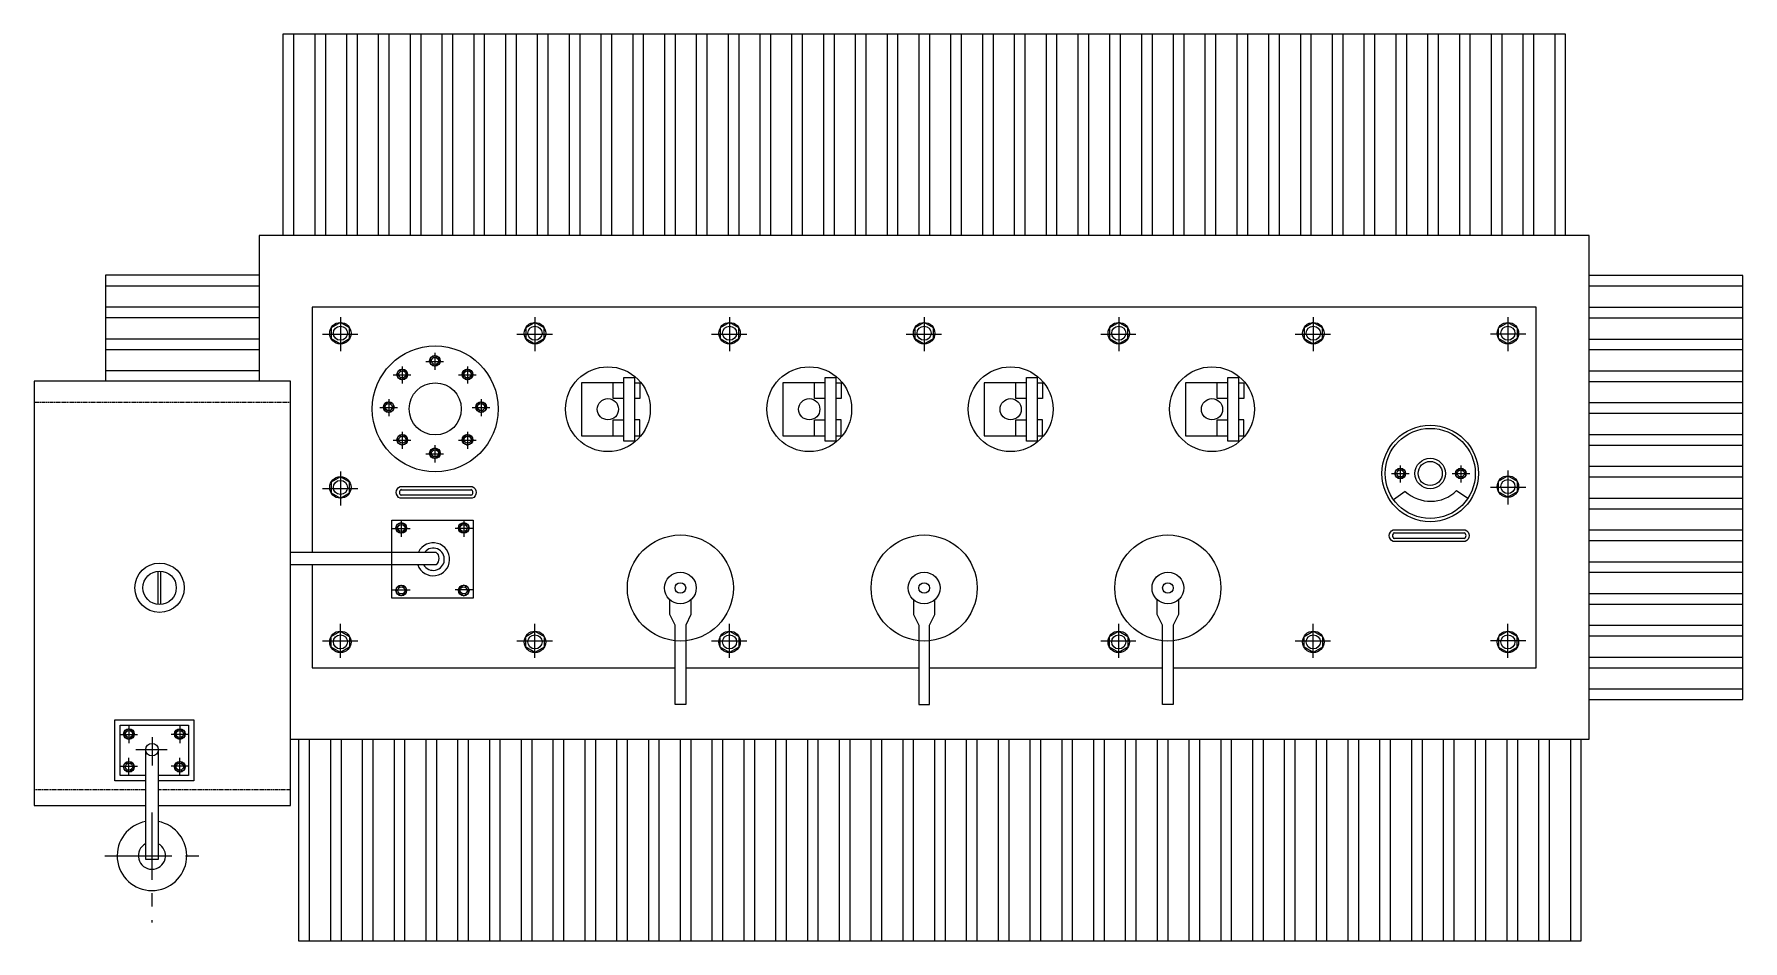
# Model space of a CAD drawing. Header units: millimetres. Extents: x 20927 to 53748, y 38421 to 54891.
# Drawn here: x 36791 to 38403, y 53455 to 54310 of the extents above; entities that cross this region are included whole.
import ezdxf

# ---------------------------------------------------------------- set-up
doc = ezdxf.new("R2010")
doc.units = ezdxf.units.MM
doc.linetypes.add('CENTERX2', pattern=[101.6, 63.5, -12.7, 12.7, -12.7])
doc.linetypes.add('DASHEDX2', pattern=[1.5, 1, -0.5])
doc.layers.add('Btrans.', color=2, linetype='Continuous')
doc.layers.add('HIGHT', color=8, linetype='Continuous')

msp = doc.modelspace()

# ---------------------------------------------------------------- linework, layer by layer
at = {"layer": 'Btrans.'}
for points in [[(38235.4, 54120.2), (38235.4, 54310.2), (37025.4, 54310.2), (37025.4, 54120.2)], [(37032.5, 53645.2), (38257.9, 53645.2), (38257.9, 54120.2), (37002.9, 54120.2), (37002.9, 53982.9)], [(37002.9, 54082.9), (36857.9, 54082.9), (36857.9, 53982.9)], [(38257.9, 53682.7), (38402.9, 53682.7), (38402.9, 54082.7), (38257.9, 54082.7)], [(37865.4, 53712.7), (38207.9, 53712.7), (38207.9, 54052.7), (37052.9, 54052.7), (37052.9, 53821.8)], [(37052.9, 53809.7), (37052.9, 53712.7), (37395.4, 53712.7)], [(37405.4, 53712.7), (37625.4, 53712.7)], [(37635.4, 53712.7), (37855.4, 53712.7)], [(37040.2, 53645.2), (37040.2, 53455.2), (38250.2, 53455.2), (38250.2, 53645.2)]]:
    msp.add_lwpolyline(points, dxfattribs=at)
at = {"layer": 'HIGHT'}
for p, q in [((37035.4, 54310.2), (37035.4, 54120.2)), ((37055.4, 54310.2), (37055.4, 54120.2)), ((37065.4, 54310.2), (37065.4, 54120.2)), ((37085.4, 54310.2), (37085.4, 54120.2)), ((37095.4, 54310.2), (37095.4, 54120.2)), ((37115.4, 54310.2), (37115.4, 54120.2)), ((37125.4, 54310.2), (37125.4, 54120.2)), ((37145.4, 54310.2), (37145.4, 54120.2)), ((37155.4, 54310.2), (37155.4, 54120.2)), ((37175.4, 54310.2), (37175.4, 54120.2)), ((37185.4, 54310.2), (37185.4, 54120.2)), ((37205.4, 54310.2), (37205.4, 54120.2)), ((37215.4, 54310.2), (37215.4, 54120.2)), ((37235.4, 54310.2), (37235.4, 54120.2)), ((37245.4, 54310.2), (37245.4, 54120.2)), ((37265.4, 54310.2), (37265.4, 54120.2)), ((37275.4, 54310.2), (37275.4, 54120.2)), ((37295.4, 54310.2), (37295.4, 54120.2)), ((37305.4, 54310.2), (37305.4, 54120.2)), ((37325.4, 54310.2), (37325.4, 54120.2)), ((37335.4, 54310.2), (37335.4, 54120.2)), ((37355.4, 54310.2), (37355.4, 54120.2)), ((37365.4, 54310.2), (37365.4, 54120.2)), ((37385.4, 54310.2), (37385.4, 54120.2)), ((37395.4, 54310.2), (37395.4, 54120.2)), ((37415.4, 54310.2), (37415.4, 54120.2)), ((37425.4, 54310.2), (37425.4, 54120.2)), ((37445.4, 54310.2), (37445.4, 54120.2)), ((37455.4, 54310.2), (37455.4, 54120.2)), ((37475.4, 54310.2), (37475.4, 54120.2)), ((37485.4, 54310.2), (37485.4, 54120.2)), ((37505.4, 54310.2), (37505.4, 54120.2)), ((37515.4, 54310.2), (37515.4, 54120.2)), ((37535.4, 54310.2), (37535.4, 54120.2)), ((37545.4, 54310.2), (37545.4, 54120.2)), ((37565.4, 54310.2), (37565.4, 54120.2)), ((37575.4, 54310.2), (37575.4, 54120.2)), ((37595.4, 54310.2), (37595.4, 54120.2)), ((37605.4, 54310.2), (37605.4, 54120.2)), ((37625.4, 54310.2), (37625.4, 54120.2)), ((37635.4, 54310.2), (37635.4, 54120.2)), ((37655.4, 54310.2), (37655.4, 54120.2)), ((37665.4, 54310.2), (37665.4, 54120.2)), ((37685.4, 54310.2), (37685.4, 54120.2)), ((37695.4, 54310.2), (37695.4, 54120.2)), ((37715.4, 54310.2), (37715.4, 54120.2)), ((37725.4, 54310.2), (37725.4, 54120.2)), ((37745.4, 54310.2), (37745.4, 54120.2)), ((37755.4, 54310.2), (37755.4, 54120.2)), ((37775.4, 54310.2), (37775.4, 54120.2)), ((37785.4, 54310.2), (37785.4, 54120.2)), ((37805.4, 54310.2), (37805.4, 54120.2)), ((37815.4, 54310.2), (37815.4, 54120.2)), ((37835.4, 54310.2), (37835.4, 54120.2)), ((37845.4, 54310.2), (37845.4, 54120.2)), ((37865.4, 54310.2), (37865.4, 54120.2)), ((37875.4, 54310.2), (37875.4, 54120.2)), ((37895.4, 54310.2), (37895.4, 54120.2)), ((37905.4, 54310.2), (37905.4, 54120.2)), ((37925.4, 54310.2), (37925.4, 54120.2)), ((37935.4, 54310.2), (37935.4, 54120.2)), ((37955.4, 54310.2), (37955.4, 54120.2)), ((37965.4, 54310.2), (37965.4, 54120.2)), ((37985.4, 54310.2), (37985.4, 54120.2)), ((37995.4, 54310.2), (37995.4, 54120.2)), ((38015.4, 54310.2), (38015.4, 54120.2)), ((38025.4, 54310.2), (38025.4, 54120.2)), ((38045.4, 54310.2), (38045.4, 54120.2)), ((38055.4, 54310.2), (38055.4, 54120.2)), ((38075.4, 54310.2), (38075.4, 54120.2)), ((38085.4, 54310.2), (38085.4, 54120.2)), ((38105.4, 54310.2), (38105.4, 54120.2)), ((38115.4, 54310.2), (38115.4, 54120.2)), ((38135.4, 54310.2), (38135.4, 54120.2)), ((38145.4, 54310.2), (38145.4, 54120.2)), ((38165.4, 54310.2), (38165.4, 54120.2)), ((38175.4, 54310.2), (38175.4, 54120.2)), ((38195.4, 54310.2), (38195.4, 54120.2)), ((38205.4, 54310.2), (38205.4, 54120.2)), ((38225.4, 54310.2), (38225.4, 54120.2)), ((36857.9, 54072.9), (37002.9, 54072.9)), ((38257.9, 54072.7), (38402.9, 54072.7)), ((36857.9, 54052.9), (37002.9, 54052.9)), ((36857.9, 54042.9), (37002.9, 54042.9)), ((38257.9, 54052.7), (38402.9, 54052.7)), ((38257.9, 54042.7), (38402.9, 54042.7)), ((36857.9, 54022.9), (37002.9, 54022.9)), ((36857.9, 54012.9), (37002.9, 54012.9)), ((38257.9, 54022.7), (38402.9, 54022.7)), ((38257.9, 54012.7), (38402.9, 54012.7)), ((36857.9, 53992.9), (37002.9, 53992.9)), ((38257.9, 53992.7), (38402.9, 53992.7)), ((38257.9, 53982.7), (38402.9, 53982.7)), ((38257.9, 53962.7), (38402.9, 53962.7)), ((38257.9, 53952.7), (38402.9, 53952.7)), ((38257.9, 53932.7), (38402.9, 53932.7)), ((38257.9, 53922.7), (38402.9, 53922.7)), ((38257.9, 53902.7), (38402.9, 53902.7)), ((37136.1, 53880.5), (37203.9, 53880.5)), ((38257.9, 53892.7), (38402.9, 53892.7)), ((37203.9, 53875.5), (37136.1, 53875.5)), ((38084.4, 53879), (38073.3, 53871.1)), ((38257.9, 53872.7), (38402.9, 53872.7)), ((38257.9, 53862.7), (38402.9, 53862.7)), ((38073.1, 53839.8), (38140.9, 53839.8)), ((38140.9, 53834.7), (38073.1, 53834.7)), ((38257.9, 53842.7), (38402.9, 53842.7)), ((38257.9, 53832.7), (38402.9, 53832.7)), ((37032.5, 53821.8), (37169.9, 53821.8)), ((36907.4, 53803.9), (36907.4, 53772.4)), ((36909.9, 53803.9), (36909.9, 53772.3)), ((38257.9, 53812.7), (38402.9, 53812.7)), ((38257.9, 53802.7), (38402.9, 53802.7)), ((38257.9, 53782.7), (38402.9, 53782.7)), ((38257.9, 53772.7), (38402.9, 53772.7)), ((38257.9, 53752.7), (38402.9, 53752.7)), ((38257.9, 53742.7), (38402.9, 53742.7)), ((38257.9, 53722.7), (38402.9, 53722.7)), ((38257.9, 53712.7), (38402.9, 53712.7)), ((38257.9, 53692.7), (38402.9, 53692.7)), ((37050.2, 53645.2), (37050.2, 53455.2)), ((37070.2, 53645.2), (37070.2, 53455.2)), ((37080.2, 53645.2), (37080.2, 53455.2)), ((37100.2, 53645.2), (37100.2, 53455.2)), ((37110.2, 53645.2), (37110.2, 53455.2)), ((37130.2, 53645.2), (37130.2, 53455.2)), ((37140.2, 53645.2), (37140.2, 53455.2)), ((37160.2, 53645.2), (37160.2, 53455.2)), ((37170.2, 53645.2), (37170.2, 53455.2)), ((37190.2, 53645.2), (37190.2, 53455.2)), ((37200.2, 53645.2), (37200.2, 53455.2)), ((37220.2, 53645.2), (37220.2, 53455.2)), ((37230.2, 53645.2), (37230.2, 53455.2)), ((37250.2, 53645.2), (37250.2, 53455.2)), ((37260.2, 53645.2), (37260.2, 53455.2)), ((37280.2, 53645.2), (37280.2, 53455.2)), ((37290.2, 53645.2), (37290.2, 53455.2)), ((37310.2, 53645.2), (37310.2, 53455.2)), ((37320.2, 53645.2), (37320.2, 53455.2)), ((37340.2, 53645.2), (37340.2, 53455.2)), ((37350.2, 53645.2), (37350.2, 53455.2)), ((37370.2, 53645.2), (37370.2, 53455.2)), ((37380.2, 53645.2), (37380.2, 53455.2)), ((37400.2, 53645.2), (37400.2, 53455.2)), ((37410.2, 53645.2), (37410.2, 53455.2)), ((37430.2, 53645.2), (37430.2, 53455.2)), ((37440.2, 53645.2), (37440.2, 53455.2)), ((37460.2, 53645.2), (37460.2, 53455.2)), ((37470.2, 53645.2), (37470.2, 53455.2)), ((37490.2, 53645.2), (37490.2, 53455.2)), ((37500.2, 53645.2), (37500.2, 53455.2)), ((37520.2, 53645.2), (37520.2, 53455.2)), ((37530.2, 53645.2), (37530.2, 53455.2)), ((37550.2, 53645.2), (37550.2, 53455.2)), ((37560.2, 53645.2), (37560.2, 53455.2)), ((37580.2, 53645.2), (37580.2, 53455.2)), ((37590.2, 53645.2), (37590.2, 53455.2)), ((37610.2, 53645.2), (37610.2, 53455.2)), ((37620.2, 53645.2), (37620.2, 53455.2)), ((37640.2, 53645.2), (37640.2, 53455.2)), ((37650.2, 53645.2), (37650.2, 53455.2)), ((37670.2, 53645.2), (37670.2, 53455.2)), ((37680.2, 53645.2), (37680.2, 53455.2)), ((37700.2, 53645.2), (37700.2, 53455.2)), ((37710.2, 53645.2), (37710.2, 53455.2)), ((37730.2, 53645.2), (37730.2, 53455.2)), ((37740.2, 53645.2), (37740.2, 53455.2)), ((37760.2, 53645.2), (37760.2, 53455.2)), ((37770.2, 53645.2), (37770.2, 53455.2)), ((37790.2, 53645.2), (37790.2, 53455.2)), ((37800.2, 53645.2), (37800.2, 53455.2)), ((37820.2, 53645.2), (37820.2, 53455.2)), ((37830.2, 53645.2), (37830.2, 53455.2)), ((37850.2, 53645.2), (37850.2, 53455.2)), ((37860.2, 53645.2), (37860.2, 53455.2)), ((37880.2, 53645.2), (37880.2, 53455.2)), ((37890.2, 53645.2), (37890.2, 53455.2)), ((37910.2, 53645.2), (37910.2, 53455.2)), ((37920.2, 53645.2), (37920.2, 53455.2)), ((37940.2, 53645.2), (37940.2, 53455.2)), ((37950.2, 53645.2), (37950.2, 53455.2)), ((37970.2, 53645.2), (37970.2, 53455.2)), ((37980.2, 53645.2), (37980.2, 53455.2)), ((38000.2, 53645.2), (38000.2, 53455.2)), ((38010.2, 53645.2), (38010.2, 53455.2)), ((38030.2, 53645.2), (38030.2, 53455.2)), ((38040.2, 53645.2), (38040.2, 53455.2)), ((38060.2, 53645.2), (38060.2, 53455.2)), ((38070.2, 53645.2), (38070.2, 53455.2)), ((38090.2, 53645.2), (38090.2, 53455.2)), ((38100.2, 53645.2), (38100.2, 53455.2)), ((38120.2, 53645.2), (38120.2, 53455.2)), ((38130.2, 53645.2), (38130.2, 53455.2)), ((38150.2, 53645.2), (38150.2, 53455.2)), ((38160.2, 53645.2), (38160.2, 53455.2)), ((38180.2, 53645.2), (38180.2, 53455.2)), ((38190.2, 53645.2), (38190.2, 53455.2)), ((38210.2, 53645.2), (38210.2, 53455.2)), ((38220.2, 53645.2), (38220.2, 53455.2)), ((38240.2, 53645.2), (38240.2, 53455.2))]:
    msp.add_line(p, q, dxfattribs=at)
at = {"layer": 'HIGHT', "linetype": 'CENTERX2'}
for p, q in [((37079.6, 54043.4), (37079.6, 54011.2)), ((37263.2, 54043.4), (37263.2, 54011.2)), ((37446.8, 54043.4), (37446.8, 54011.2)), ((37630.4, 54043.4), (37630.4, 54011.2)), ((37814, 54043.4), (37814, 54011.2)), ((37997.6, 54043.4), (37997.6, 54011.2)), ((38181.2, 54043.4), (38181.2, 54011.2)), ((37062.6, 54027.3), (37096, 54027.3)), ((37246.2, 54027.3), (37279.6, 54027.3)), ((37429.8, 54027.3), (37463.2, 54027.3)), ((37613.4, 54027.3), (37646.8, 54027.3)), ((37797, 54027.3), (37830.3, 54027.3)), ((37980.6, 54027.3), (38013.9, 54027.3)), ((38198.1, 54027.3), (38164.8, 54027.3)), ((37168.8, 54009.6), (37168.8, 53993.5)), ((37138, 53996.8), (37138, 53980.8)), ((37160.3, 54001.6), (37177, 54001.6)), ((37199.6, 53996.8), (37199.6, 53980.8)), ((37129.5, 53988.8), (37146.2, 53988.8)), ((37191.1, 53988.8), (37207.8, 53988.8)), ((37125.2, 53966), (37125.2, 53949.9)), ((37212.4, 53966), (37212.4, 53949.9)), ((37116.7, 53958), (37133.4, 53958)), ((37203.9, 53958), (37220.6, 53958)), ((37138, 53935.2), (37138, 53919.1)), ((37199.6, 53935.2), (37199.6, 53919.1)), ((37129.5, 53927.2), (37146.2, 53927.2)), ((37160.3, 53914.4), (37177, 53914.4)), ((37168.8, 53922.5), (37168.8, 53906.4)), ((37191.1, 53927.2), (37207.8, 53927.2)), ((37079.6, 53897.8), (37079.6, 53865.6)), ((38079.7, 53903.5), (38079.7, 53887.4)), ((38136.8, 53903.5), (38136.8, 53887.4)), ((38181.2, 53898.8), (38181.2, 53866.6)), ((37062.6, 53881.7), (37096, 53881.7)), ((38088.2, 53895.5), (38071.5, 53895.5)), ((38145.3, 53895.5), (38128.6, 53895.5)), ((38198.1, 53882.7), (38164.8, 53882.7)), ((37137.1, 53852.1), (37137.1, 53836)), ((37196, 53852.1), (37196, 53836)), ((37128.6, 53844), (37145.3, 53844)), ((37204.5, 53844), (37187.8, 53844)), ((37128.6, 53786.1), (37145.3, 53786.1)), ((37204.5, 53786.1), (37187.8, 53786.1)), ((37079.6, 53722), (37079.6, 53754.1)), ((37263.2, 53722), (37263.2, 53754.1)), ((37446.8, 53722), (37446.8, 53754.1)), ((37814, 53722), (37814, 53754.1)), ((37997.6, 53722), (37997.6, 53754.1)), ((38181.2, 53722), (38181.2, 53754.1)), ((37062.6, 53738.1), (37096, 53738.1)), ((37246.2, 53738.1), (37279.6, 53738.1)), ((37429.8, 53738.1), (37463.2, 53738.1)), ((37797, 53738.1), (37830.3, 53738.1)), ((37980.6, 53738.1), (38013.9, 53738.1)), ((38198.1, 53738.1), (38164.8, 53738.1)), ((36880.1, 53657.8), (36880.1, 53641.7)), ((36928.1, 53657.8), (36928.1, 53641.7)), ((36871.6, 53649.7), (36888.2, 53649.7)), ((36901.9, 53647.1), (36901.9, 53620.6)), ((36936.6, 53649.7), (36919.9, 53649.7)), ((36880.1, 53611.7), (36880.1, 53627.8)), ((36886.7, 53635.5), (36916.3, 53635.5)), ((36928.1, 53611.7), (36928.1, 53627.8)), ((36871.6, 53619.8), (36888.2, 53619.8)), ((36936.6, 53619.8), (36919.9, 53619.8)), ((36901.8, 53576.3), (36901.8, 53472.4)), ((36857.2, 53535.4), (36946.8, 53535.4))]:
    msp.add_line(p, q, dxfattribs=at)
at = {"layer": 'HIGHT', "linetype": 'DASHEDX2'}
for p, q in [((37032.5, 53962.9), (36790.7, 53962.9)), ((36790.7, 53597.9), (36895.9, 53597.9)), ((36907.8, 53597.9), (37032.5, 53597.9))]:
    msp.add_line(p, q, dxfattribs=at)
at = {"layer": 'HIGHT'}
for points in [[(37079.6, 54018.2), (37088.3, 54023.2), (37088.3, 54033.3), (37079.6, 54038.3), (37070.9, 54033.3), (37070.9, 54023.2)], [(37263.2, 54018.2), (37271.9, 54023.2), (37271.9, 54033.3), (37263.2, 54038.3), (37254.5, 54033.3), (37254.5, 54023.2)], [(37446.8, 54018.2), (37455.5, 54023.2), (37455.5, 54033.3), (37446.8, 54038.3), (37438.1, 54033.3), (37438.1, 54023.2)], [(37630.4, 54018.2), (37639.1, 54023.2), (37639.1, 54033.3), (37630.4, 54038.3), (37621.7, 54033.3), (37621.7, 54023.2)], [(37814, 54018.2), (37822.7, 54023.2), (37822.7, 54033.3), (37814, 54038.3), (37805.3, 54033.3), (37805.3, 54023.2)], [(37997.6, 54018.2), (38006.3, 54023.2), (38006.3, 54033.3), (37997.6, 54038.3), (37988.9, 54033.3), (37988.9, 54023.2)], [(38181.2, 54018.2), (38172.4, 54023.2), (38172.4, 54033.3), (38181.2, 54038.3), (38189.9, 54033.3), (38189.9, 54023.2)], [(37138, 53984.3), (37142.3, 53986.8), (37142.3, 53991.8), (37138, 53994.3), (37133.6, 53991.8), (37133.6, 53986.8)], [(37168.8, 53997), (37173.2, 53999.5), (37173.2, 54004.6), (37168.8, 54007.1), (37164.4, 54004.6), (37164.4, 53999.5)], [(37199.6, 53984.3), (37204, 53986.8), (37204, 53991.8), (37199.6, 53994.3), (37195.3, 53991.8), (37195.3, 53986.8)], [(37347, 53986.5), (37357, 53986.5), (37357, 53926.5), (37347, 53926.5)], [(37547, 53926.5), (37537, 53926.5), (37537, 53986.5), (37547, 53986.5)], [(37737, 53926.5), (37727, 53926.5), (37727, 53986.5), (37737, 53986.5)], [(37917, 53986.5), (37927, 53986.5), (37927, 53926.5), (37917, 53926.5)], [(37125.2, 53953.4), (37129.6, 53956), (37129.6, 53961), (37125.2, 53963.5), (37120.9, 53961), (37120.9, 53956)], [(37212.4, 53953.4), (37216.7, 53956), (37216.7, 53961), (37212.4, 53963.5), (37208, 53961), (37208, 53956)], [(37138, 53922.6), (37142.3, 53925.1), (37142.3, 53930.2), (37138, 53932.7), (37133.6, 53930.2), (37133.6, 53925.1)], [(37199.6, 53922.6), (37204, 53925.1), (37204, 53930.2), (37199.6, 53932.7), (37195.3, 53930.2), (37195.3, 53925.1)], [(37168.8, 53909.9), (37173.2, 53912.4), (37173.2, 53917.4), (37168.8, 53919.9), (37164.4, 53917.4), (37164.4, 53912.4)], [(38079.7, 53890.9), (38075.3, 53893.4), (38075.3, 53898.5), (38079.7, 53901), (38084, 53898.5), (38084, 53893.4)], [(38136.8, 53890.9), (38132.5, 53893.4), (38132.5, 53898.5), (38136.8, 53901), (38141.2, 53898.5), (38141.2, 53893.4)], [(37079.6, 53872.6), (37088.3, 53877.6), (37088.3, 53887.7), (37079.6, 53892.7), (37070.9, 53887.7), (37070.9, 53877.6)], [(38181.2, 53873.6), (38172.4, 53878.6), (38172.4, 53888.7), (38181.2, 53893.7), (38189.9, 53888.7), (38189.9, 53878.6)], [(37128.1, 53851.8), (37205, 53851.8), (37205, 53778.3), (37128.1, 53778.3)], [(37137.1, 53839.5), (37141.5, 53842), (37141.5, 53847), (37137.1, 53849.5), (37132.7, 53847), (37132.7, 53842)], [(37196, 53839.5), (37191.6, 53842), (37191.6, 53847), (37196, 53849.5), (37200.4, 53847), (37200.4, 53842)], [(37137.1, 53790.7), (37141.5, 53788.2), (37141.5, 53783.1), (37137.1, 53780.6), (37132.7, 53783.1), (37132.7, 53788.2)], [(37196, 53790.7), (37191.6, 53788.2), (37191.6, 53783.1), (37196, 53780.6), (37200.4, 53783.1), (37200.4, 53788.2)], [(37079.6, 53747.2), (37088.3, 53742.1), (37088.3, 53732.1), (37079.6, 53727), (37070.9, 53732.1), (37070.9, 53742.1)], [(37263.2, 53747.2), (37271.9, 53742.1), (37271.9, 53732.1), (37263.2, 53727), (37254.5, 53732.1), (37254.5, 53742.1)], [(37446.8, 53747.2), (37455.5, 53742.1), (37455.5, 53732.1), (37446.8, 53727), (37438.1, 53732.1), (37438.1, 53742.1)], [(37814, 53747.2), (37822.7, 53742.1), (37822.7, 53732.1), (37814, 53727), (37805.3, 53732.1), (37805.3, 53742.1)], [(37997.6, 53747.2), (38006.3, 53742.1), (38006.3, 53732.1), (37997.6, 53727), (37988.9, 53732.1), (37988.9, 53742.1)], [(38181.2, 53747.2), (38172.4, 53742.1), (38172.4, 53732.1), (38181.2, 53727), (38189.9, 53732.1), (38189.9, 53742.1)], [(36880.1, 53645.2), (36884.4, 53647.7), (36884.4, 53652.7), (36880.1, 53655.2), (36875.7, 53652.7), (36875.7, 53647.7)], [(36928.1, 53645.2), (36923.8, 53647.7), (36923.8, 53652.7), (36928.1, 53655.2), (36932.5, 53652.7), (36932.5, 53647.7)], [(36880.1, 53624.3), (36884.4, 53621.8), (36884.4, 53616.8), (36880.1, 53614.3), (36875.7, 53616.8), (36875.7, 53621.8)], [(36928.1, 53624.3), (36923.8, 53621.8), (36923.8, 53616.8), (36928.1, 53614.3), (36932.5, 53616.8), (36932.5, 53621.8)]]:
    msp.add_lwpolyline(points, close=True, dxfattribs=at)
for points in [[(36907.8, 53582.9), (37032.5, 53582.9), (37032.5, 53982.9), (36790.7, 53982.9), (36790.7, 53582.9), (36895.9, 53582.9)], [(37347, 53981.5), (37307, 53981.5), (37307, 53931.5), (37347, 53931.5)], [(37347, 53966.5), (37337, 53966.5), (37337, 53981.5)], [(37357, 53981.5), (37362, 53981.5), (37362, 53966.5), (37357, 53966.5)], [(37537, 53981.5), (37497, 53981.5), (37497, 53931.5), (37537, 53931.5)], [(37537, 53966.5), (37527, 53966.5), (37527, 53981.5)], [(37547, 53981.5), (37552, 53981.5), (37552, 53966.5), (37547, 53966.5)], [(37727, 53981.5), (37687, 53981.5), (37687, 53931.5), (37727, 53931.5)], [(37727, 53966.5), (37717, 53966.5), (37717, 53981.5)], [(37737, 53981.5), (37742, 53981.5), (37742, 53966.5), (37737, 53966.5)], [(37917, 53981.5), (37877, 53981.5), (37877, 53931.5), (37917, 53931.5)], [(37917, 53966.5), (37907, 53966.5), (37907, 53981.5)], [(37927, 53981.5), (37932, 53981.5), (37932, 53966.5), (37927, 53966.5)], [(37337, 53931.5), (37337, 53946.5), (37347, 53946.5)], [(37357, 53931.5), (37362, 53931.5), (37362, 53946.5), (37357, 53946.5)], [(37527, 53931.5), (37527, 53946.5), (37537, 53946.5)], [(37547, 53931.5), (37552, 53931.5), (37552, 53946.5), (37547, 53946.5)], [(37717, 53931.5), (37717, 53946.5), (37727, 53946.5)], [(37737, 53931.5), (37742, 53931.5), (37742, 53946.5), (37737, 53946.5)], [(37907, 53931.5), (37907, 53946.5), (37917, 53946.5)], [(37927, 53931.5), (37932, 53931.5), (37932, 53946.5), (37927, 53946.5)], [(37410.4, 53776.7), (37410.4, 53762.9), (37405.4, 53752.9), (37405.4, 53677.9), (37395.4, 53677.9), (37395.4, 53752.9), (37390.4, 53762.9), (37390.4, 53776.7)], [(37620.4, 53776.7), (37620.4, 53762.9), (37625.4, 53752.9), (37625.4, 53677.9), (37635.4, 53677.9), (37635.4, 53752.9), (37640.4, 53762.9), (37640.4, 53776.7)], [(37870.4, 53776.7), (37870.4, 53762.9), (37865.4, 53752.9), (37865.4, 53677.9), (37855.4, 53677.9), (37855.4, 53752.9), (37850.4, 53762.9), (37850.4, 53776.7)], [(36895.9, 53606), (36866.8, 53606), (36866.8, 53663.5), (36941.4, 53663.5), (36941.4, 53606), (36907.8, 53606)], [(36895.9, 53611), (36871.8, 53611), (36871.8, 53658.5), (36936.4, 53658.5), (36936.4, 53611), (36907.8, 53611)], [(36907.8, 53635.5), (36907.8, 53531.9), (36895.9, 53531.9), (36895.9, 53635.5)]]:
    msp.add_lwpolyline(points, dxfattribs=at)
for points in [[(37203.9, 53872.5), (37136.1, 53872.5, -0.686948), (37136.1, 53883.5), (37203.9, 53883.5, -0.686948)], [(38140.9, 53831.7), (38073.1, 53831.7, -0.686948), (38073.1, 53842.8), (38140.9, 53842.8, -0.686948)]]:
    msp.add_lwpolyline(points, format="xyb", close=True, dxfattribs=at)
for points in [[(38084.4, 53879, 0.399758), (38132.8, 53879.7), (38143.5, 53872.6)], [(37169.7, 53821.8, -0.438888), (37169.9, 53809.7), (37032.5, 53809.7)]]:
    msp.add_lwpolyline(points, format="xyb", dxfattribs=at)
for centre, radius in [((37079.6, 54028.2), 10.1), ((37079.6, 54028.2), 6.64), ((37263.2, 54028.2), 10.1), ((37263.2, 54028.2), 6.64), ((37446.8, 54028.2), 10.1), ((37446.8, 54028.2), 6.64), ((37630.4, 54028.2), 10.1), ((37630.4, 54028.2), 6.64), ((37814, 54028.2), 10.1), ((37814, 54028.2), 6.64), ((37997.6, 54028.2), 10.1), ((37997.6, 54028.2), 6.64), ((38181.2, 54028.2), 10.1), ((38181.2, 54028.2), 6.64), ((37169.1, 53956.8), 59.4), ((37138, 53989.3), 5.03), ((37138, 53989.3), 3.32), ((37168.8, 54002.1), 5.03), ((37168.8, 54002.1), 3.32), ((37199.6, 53989.3), 5.03), ((37199.6, 53989.3), 3.32), ((37332, 53956.5), 40), ((37522, 53956.5), 40), ((37712, 53956.5), 40), ((37902, 53956.5), 40), ((37169.1, 53956.8), 24.6), ((37125.2, 53958.5), 5.03), ((37125.2, 53958.5), 3.32), ((37212.4, 53958.5), 5.03), ((37212.4, 53958.5), 3.32), ((37332, 53956.5), 10), ((37522, 53956.5), 10), ((37712, 53956.5), 10), ((37902, 53956.5), 10), ((37138, 53927.7), 5.03), ((37138, 53927.7), 3.32), ((37199.6, 53927.7), 5.03), ((37199.6, 53927.7), 3.32), ((38107.9, 53895.9), 45.5), ((38107.9, 53895.9), 42.5), ((37168.8, 53914.9), 5.03), ((37168.8, 53914.9), 3.32), ((38079.7, 53895.9), 5.03), ((38079.7, 53895.9), 3.32), ((38107.9, 53895.9), 14.4), ((38107.9, 53895.9), 11.4), ((38136.8, 53895.9), 5.03), ((38136.8, 53895.9), 3.32), ((37079.6, 53882.7), 10.1), ((37079.6, 53882.7), 6.64), ((38181.2, 53883.6), 10.1), ((38181.2, 53883.6), 6.64), ((37137.1, 53844.5), 5.03), ((37137.1, 53844.5), 3.32), ((37196, 53844.5), 5.03), ((37196, 53844.5), 3.32), ((37400.4, 53787.9), 50), ((37630.4, 53787.9), 50), ((37860.4, 53787.9), 50), ((36909, 53788.1), 23.3), ((36909, 53788.1), 15.8), ((37400.4, 53787.9), 15), ((37630.4, 53787.9), 15), ((37860.4, 53787.9), 15), ((37137.1, 53785.6), 5.03), ((37137.1, 53785.6), 3.32), ((37196, 53785.6), 5.03), ((37196, 53785.6), 3.32), ((37400.4, 53787.9), 5), ((37630.4, 53787.9), 5), ((37860.4, 53787.9), 5), ((37079.6, 53737.1), 10.1), ((37079.6, 53737.1), 6.64), ((37263.2, 53737.1), 10.1), ((37263.2, 53737.1), 6.64), ((37446.8, 53737.1), 10.1), ((37446.8, 53737.1), 6.64), ((37814, 53737.1), 10.1), ((37814, 53737.1), 6.64), ((37997.6, 53737.1), 10.1), ((37997.6, 53737.1), 6.64), ((38181.2, 53737.1), 10.1), ((38181.2, 53737.1), 6.64), ((36880.1, 53650.2), 5.03), ((36928.1, 53650.2), 5.03), ((36880.1, 53650.2), 3.32), ((36901.9, 53635.5), 5.88), ((36928.1, 53650.2), 3.32), ((36880.1, 53619.3), 5.03), ((36880.1, 53619.3), 3.32), ((36928.1, 53619.3), 5.03), ((36928.1, 53619.3), 3.32)]:
    msp.add_circle(centre, radius, dxfattribs=at)
for centre, radius, start, end in [((37138.2, 53878), 2.9, 111.0259, 248.9741), ((37201.8, 53878), 2.9, 291.0259, 68.9741), ((38075.2, 53837.3), 2.9, 111.0259, 248.9741), ((38138.8, 53837.3), 2.9, 291.0259, 68.9741), ((37167.2, 53815), 15.5, 199.8516, 153.9998), ((37167.2, 53815), 10.5, 210.1125, 139.6355), ((36901.8, 53535.4), 32.8, 100.4908, 79.5277), ((36901.8, 53535.4), 12.8, 117.8642, 62.1886)]:
    msp.add_arc(centre, radius, start, end, dxfattribs=at)

doc.saveas('drawing.dxf')
